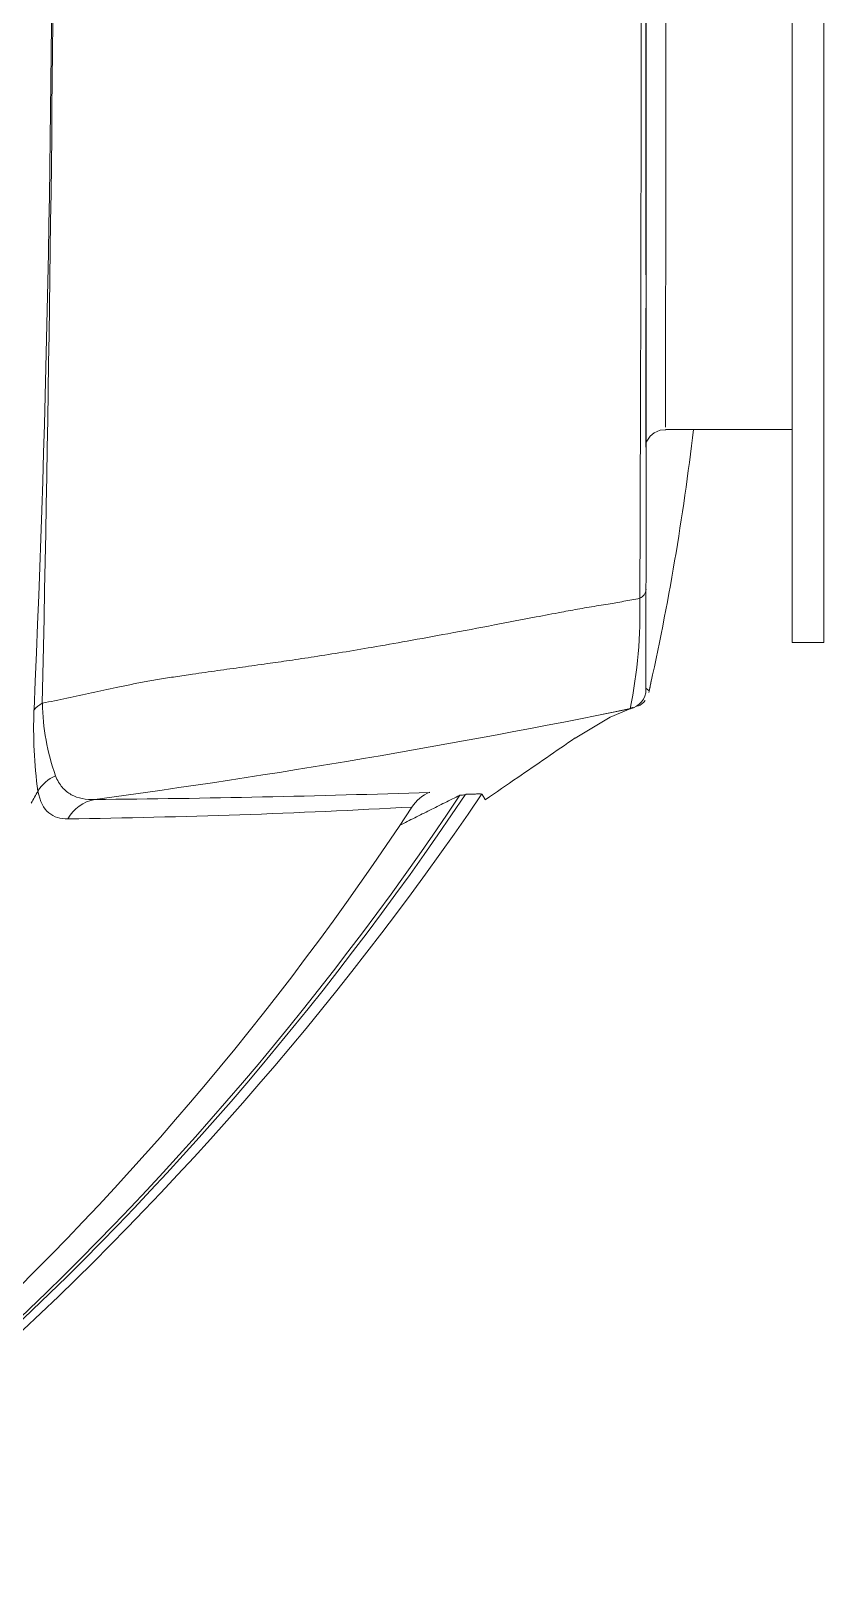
# Model space of a CAD drawing. Extents: x 9.3 to 87, y 1.1 to 68.8.
# Drawn here: x 83.971 to 85.181, y 25.046 to 27.428 of the extents above; entities that cross this region are included whole.
import ezdxf

# ---------------------------------------------------------------- set-up
doc = ezdxf.new("R2010")
doc.units = 0
doc.header["$MEASUREMENT"] = 0
doc.linetypes.add('SLD-Solid', pattern=[0])
doc.layers.add('OBJECT', color=7, linetype='CONTINUOUS')

msp = doc.modelspace()

# ---------------------------------------------------------------- linework, layer by layer
at = {"layer": 'OBJECT', "linetype": 'SLD-Solid', "lineweight": 15}
for p, q in [((85.1329, 29.4694), (85.1329, 26.4958)), ((85.1809, 29.3594), (85.1809, 26.4958)), ((84.9395, 26.8208), (85.1329, 26.8208)), ((85.1329, 26.4958), (85.1809, 26.4958)), ((84.8442, 26.3865), (84.8621, 26.3901))]:
    msp.add_line(p, q, dxfattribs=at)
at = {"layer": 'OBJECT', "linetype": 'SLD-Solid', "lineweight": 15, "flags": 128}
for points in [[(84.9094, 26.798), (84.9094, 26.798), (84.9095, 26.7985), (84.9098, 26.7995), (84.9101, 26.8006), (84.911, 26.8028), (84.9161, 26.8107), (84.9221, 26.8159), (84.9314, 26.8199), (84.9397, 26.8204)], [(84.8016, 26.3501), (84.8551, 26.3819), (84.8898, 26.3968)], [(84.8621, 26.3901), (84.8687, 26.3915), (84.8861, 26.3951)]]:
    msp.add_lwpolyline(points, dxfattribs=at)
at = {"layer": 'OBJECT', "linetype": 'SLD-Solid', "lineweight": 15}
for centre, radius, start, end in [((-189.2719, 27.6745), 274.1743, 359.767797, 0.034638), ((56.3618, 27.6138), 27.641, 357.46919, 0.35815), ((3.2355, 28.1744), 80.7723, 358.743528, 359.72503), ((81.141, 27.2667), 3.8667, 347.3792, 353.3784), ((84.1476, 26.5434), 0.7528, 348.6266, 1.5167), ((84.8932, 26.5783), 0.0165, 294.6539, 354.8486), ((84.8796, 26.4243), 0.03, 281.5558, 0.0296), ((84.7148, 26.3661), 0.7396, 177.9001, 187.5312), ((84.3393, 26.4099), 0.3509, 181.0897, 199.5212), ((82.4432, 38.329), 12.1814, 277.66877, 281.56634), ((84.8876, 26.4224), 0.0256, 292.2128, 324.3846), ((84.0331, 26.2373), 0.0605, 114.0389, 148.125), ((80.616, 29.019), 4.8921, 297.8714, 325.7374), ((80.6884, 28.8951), 4.736, 297.9015, 326.2354), ((80.6733, 28.9205), 4.7691, 297.9029, 326.142), ((84.079, 26.1987), 0.0587, 100.0782, 151.3221), ((83.9051, 45.973), 19.7172, 270.47565, 271.96025), ((80.7577, 28.7398), 4.5414, 298.3132, 326.6752), ((83.8672, 38.5887), 12.3628, 270.74291, 273.17663)]:
    msp.add_arc(centre, radius, start, end, dxfattribs=at)
for points, knots in [([(84.9395, 29.1668), (84.9394, 29.1675), (84.9393, 29.169), (84.9393, 29.1431), (84.9394, 29.0936), (84.9396, 29.0121), (84.9397, 28.8975), (84.9397, 28.7561), (84.9397, 28.5945), (84.9396, 28.4143), (84.9396, 28.2239), (84.9396, 28.0253), (84.9396, 27.8276), (84.9396, 27.633), (84.9397, 27.4503), (84.9397, 27.2815), (84.9397, 27.1345), (84.9396, 27.0107), (84.9394, 26.9169), (84.9393, 26.8544), (84.9393, 26.8225), (84.9394, 26.8241), (84.9395, 26.8247)], [0, 0, 0, 0, 0.029311, 0.072511, 0.116532, 0.16945, 0.223903, 0.276821, 0.331274, 0.384193, 0.438646, 0.491564, 0.546017, 0.598935, 0.653388, 0.706306, 0.760759, 0.813677, 0.868129, 0.918751, 0.97071, 1, 1, 1, 1]), ([(84.9095, 26.7952), (84.9094, 26.7939), (84.9094, 26.7926), (84.9093, 26.8027), (84.9093, 26.8255), (84.9094, 26.8891), (84.9096, 26.9844), (84.9097, 27.1099), (84.9097, 27.2617), (84.9097, 27.433), (84.9096, 27.6218), (84.9096, 27.8195), (84.9096, 28.024), (84.9096, 28.2259), (84.9096, 28.4231), (84.9097, 28.6064), (84.9097, 28.7742), (84.9097, 28.9174), (84.9096, 29.029), (84.9095, 29.0771), (84.9094, 29.098)], [0, 0, 0, 0, 0.033453, 0.036866, 0.093472, 0.151486, 0.212358, 0.274996, 0.33587, 0.398509, 0.459385, 0.522027, 0.582903, 0.645544, 0.706421, 0.769062, 0.829936, 0.892574, 0.953448, 1, 1, 1, 1]), ([(84.9096, 27.9958), (84.9096, 27.8673), (84.9096, 27.7406), (84.9096, 27.4906), (84.9096, 27.3673), (84.9096, 27.1242), (84.9096, 27.0077), (84.9097, 26.7847), (84.9097, 26.6781), (84.9096, 26.5768)], [0, 0, 0, 0, 0.25, 0.25, 0.5, 0.5, 0.75, 0.75, 1, 1, 1, 1]), ([(83.9884, 26.4032), (84.0009, 26.4058), (84.026, 26.4111), (84.0636, 26.419), (84.0956, 26.4261), (84.1224, 26.4317), (84.1443, 26.4359), (84.1677, 26.4399), (84.1923, 26.4439), (84.2218, 26.4482), (84.2558, 26.453), (84.2938, 26.4583), (84.3302, 26.4634), (84.3667, 26.4686), (84.405, 26.4744), (84.4469, 26.481), (84.4941, 26.4889), (84.5478, 26.4984), (84.6101, 26.5098), (84.6758, 26.5222), (84.7336, 26.5333), (84.7723, 26.5406), (84.7946, 26.5449), (84.8087, 26.5473), (84.8231, 26.5498), (84.8375, 26.5522), (84.855, 26.5551), (84.8759, 26.5586), (84.892, 26.5617), (84.9001, 26.5633)], [0, 0, 0, 0, 0.040454, 0.080876, 0.12127, 0.143512, 0.167414, 0.192978, 0.220205, 0.249095, 0.291419, 0.33375, 0.376088, 0.413308, 0.455601, 0.502972, 0.552415, 0.611203, 0.679356, 0.756898, 0.826467, 0.868762, 0.883758, 0.899552, 0.915361, 0.931184, 0.947021, 0.973443, 1, 1, 1, 1]), ([(84.9096, 26.5768), (84.9096, 26.563), (84.9096, 26.5501), (84.9096, 26.5267), (84.9096, 26.516), (84.9096, 26.4964), (84.9096, 26.4875), (84.9096, 26.4717), (84.9096, 26.4648), (84.9096, 26.4527), (84.9096, 26.4475), (84.9096, 26.4387), (84.9096, 26.4352), (84.9096, 26.4269), (84.9096, 26.4243), (84.9096, 26.4244)], [0, 0, 0, 0, 0.125, 0.125, 0.25, 0.25, 0.375, 0.375, 0.5, 0.5, 0.625, 0.625, 0.75, 0.75, 1, 1, 1, 1]), ([(84.9141, 26.4198), (84.9141, 26.4199), (84.9142, 26.4203), (84.9146, 26.4223), (84.915, 26.4241), (84.9158, 26.4283), (84.9163, 26.4308), (84.9173, 26.4358), (84.9178, 26.4384), (84.9183, 26.441)], [0, 0, 0, 0, 0.25, 0.25, 0.5, 0.5, 0.75, 0.75, 1, 1, 1, 1]), ([(84.9096, 26.4244), (84.9096, 26.4247), (84.9095, 26.425), (84.9096, 26.4254), (84.9096, 26.4256), (84.9096, 26.4258), (84.9096, 26.4258), (84.9099, 26.4257), (84.9102, 26.4255), (84.9111, 26.4249), (84.9119, 26.4243), (84.9131, 26.4235), (84.9135, 26.4231), (84.9142, 26.4226), (84.9144, 26.4225), (84.9146, 26.4223), (84.9146, 26.4223), (84.9146, 26.4222)], [0, 0, 0, 0, 0.25, 0.25, 0.375, 0.375, 0.4375, 0.4375, 0.5, 0.5, 0.625, 0.625, 0.75, 0.75, 0.875, 0.875, 1, 1, 1, 1]), ([(84.6644, 26.256), (84.6809, 26.2673), (84.7266, 26.2987), (84.7723, 26.3302), (84.8015, 26.3503)], [0, 0, 0, 0, 0.360524, 1, 1, 1, 1]), ([(84.0085, 26.2926), (84.0113, 26.2855), (84.0148, 26.2798), (84.023, 26.2703), (84.0276, 26.2666), (84.0429, 26.2581), (84.055, 26.2559), (84.0687, 26.2565)], [0, 0, 0, 0, 0.25, 0.25, 0.5, 0.5, 1, 1, 1, 1]), ([(84.0275, 26.2269), (84.016, 26.2266), (84.0062, 26.2295), (83.9906, 26.2428), (83.9846, 26.2531), (83.9817, 26.2693)], [0, 0, 0, 0, 0.5, 0.5, 1, 1, 1, 1]), ([(84.6591, 26.2648), (84.6602, 26.263), (84.6625, 26.2592), (84.6642, 26.2564), (84.6643, 26.2561), (84.6644, 26.256)], [0, 0, 0, 0, 0.335956, 0.7284, 1, 1, 1, 1])]:
    msp.add_open_spline(points, degree=3, knots=knots, dxfattribs=at)
for points, degree in [([(84.9146, 26.4222), (84.9145, 26.4218)], 1), ([(83.9884, 26.4032), (83.9835, 26.4004), (83.9793, 26.3971), (83.9758, 26.3932)], 3), ([(84.8877, 26.3961), (84.8856, 26.3949)], 1), ([(84.8888, 26.3967), (84.8877, 26.3961)], 1), ([(83.9715, 26.2508), (83.9749, 26.257), (83.9783, 26.2631), (83.9817, 26.2692)], 3), ([(83.9817, 26.2693), (83.9817, 26.2693), (83.9817, 26.2692), (83.9817, 26.2692)], 3), ([(84.6256, 26.263), (84.5338, 26.2171)], 1), ([(84.5795, 26.2674), (84.5684, 26.2628), (84.5589, 26.2549), (84.5523, 26.2448)], 3), ([(84.6336, 26.2635), (84.6311, 26.2633), (84.6284, 26.2631), (84.6256, 26.263)], 3), ([(84.6336, 26.2635), (84.6342, 26.2638), (84.6348, 26.2641), (84.6353, 26.2644)], 3), ([(84.6468, 26.2646), (84.6435, 26.2645), (84.6397, 26.2644), (84.6353, 26.2644)], 3), ([(84.6468, 26.2646), (84.6468, 26.2646), (84.6468, 26.2646), (84.6468, 26.2646)], 3), ([(84.6591, 26.2648), (84.6566, 26.2654), (84.6524, 26.2651), (84.6469, 26.2646)], 3), ([(84.6493, 26.2646), (84.6485, 26.2646), (84.6477, 26.2646), (84.6469, 26.2646)], 3), ([(84.6644, 26.256), (84.6625, 26.2591), (84.6608, 26.262), (84.6591, 26.2648)], 3)]:
    msp.add_open_spline(points, degree=degree, dxfattribs=at)

doc.saveas('drawing.dxf')
